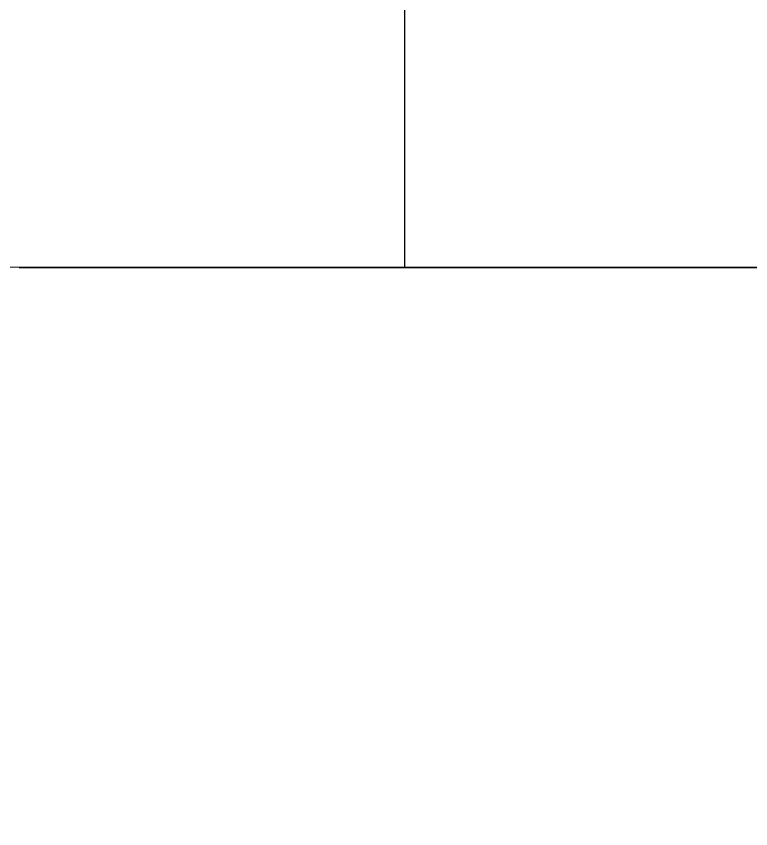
# Model space of a CAD drawing. Header units: inches. Extents: x 580771 to 691655, y 7719261 to 7829530.
# Drawn here: x 687593.96 to 687632.64, y 7727487.37 to 7727530.15 of the extents above; entities that cross this region are included whole.
import ezdxf

# ---------------------------------------------------------------- set-up
doc = ezdxf.new("R2010")
doc.units = ezdxf.units.IN
doc.header["$MEASUREMENT"] = 0
doc.layers.add('Moveis', color=1, linetype='Continuous', lineweight=9)
doc.layers.add('Parede Baixa', color=5, linetype='Continuous', lineweight=50)
doc.layers.add('Piso', color=55, linetype='Continuous')

# ---------------------------------------------------------------- blocks, each defined once
blk = doc.blocks.new('u')
at = {"layer": 'Moveis', "invisible_edges": 3}
for points in [[(12556.824, 3321.114), (12633.549, 3335.554), (12556.833, 3320.923)], [(12556.824, 3321.114), (12633.549, 3335.554), (12556.833, 3320.923)], [(12556.824, 3321.114), (12633.549, 3335.554), (12556.833, 3320.923)], [(12556.824, 3321.114), (12633.549, 3335.554), (12556.833, 3320.923)], [(12556.824, 3321.114), (12633.549, 3335.554), (12556.833, 3320.923)], [(12556.833, 3320.923), (12633.549, 3335.554), (12556.833, 3308.185)], [(12556.833, 3320.923), (12633.549, 3335.554), (12556.833, 3308.185)], [(12556.833, 3320.923), (12633.549, 3335.554), (12556.833, 3308.185)], [(12556.833, 3320.923), (12633.549, 3335.554), (12556.833, 3308.185)], [(12556.833, 3320.923), (12633.549, 3335.554), (12556.833, 3308.185)]]:
    blk.add_3dface(points, dxfattribs=at)

msp = doc.modelspace()

# ---------------------------------------------------------------- hatches: boundary and pattern name
at = {"layer": 'Piso'}
h = msp.add_hatch(dxfattribs=at)
h.set_pattern_fill('ANSI37', color=256, scale=13.333333, angle=-135)
h.set_pattern_definition([(270, (678301.07, 7879905.616), (42.333333, -4e-14), []), (360, (678301.07, 7879905.616), (4e-14, 42.333333), [])])
h.paths.add_polyline_path([(687729.078, 7727543.171), (687574.078, 7727543.171), (687574.489, 7727534.105), (687579.562, 7727534.105), (687579.562, 7727531.946), (687580.21, 7727531.534), (687580.708, 7727530.471), (687580.763, 7727513.377), (687580.278, 7727512.03), (687579.105, 7727511.368), (687578.646, 7727511.542), (687578.436, 7727512.246), (687578.72, 7727512.697), (687579.589, 7727513.671), (687579.562, 7727528.985), (687574.489, 7727528.985), (687574.078, 7727500.166), (687574.604, 7727500.166), (687574.604, 7727500.594), (687577.943, 7727500.594), (687578.197, 7727499.692), (687578.035, 7727498.418), (687580.573, 7727498.457), (687580.552, 7727496.092), (687583.116, 7727496.092), (687583.116, 7727516.935), (687641.275, 7727516.926), (687653.072, 7727508.822), (687653.587, 7727481.062), (687642.897, 7727469.685), (687583.116, 7727470.129), (687583.116, 7727490.972), (687580.552, 7727490.972), (687580.552, 7727488.729), (687577.996, 7727488.434), (687578.051, 7727487.257), (687577.711, 7727486.76), (687574.078, 7727486.898), (687574.078, 7727438.171), (687624.315, 7727438.171), (687623.895, 7727338.171), (687729.078, 7727338.171), (687729.078, 7727340.591), (687727.549, 7727340.591), (687727.549, 7727350.591), (687657.049, 7727350.591), (687657.049, 7727347.091), (687658.549, 7727347.091), (687659.483, 7727347.137), (687660.096, 7727346.631), (687659.481, 7727344.023), (687658.364, 7727342.308), (687657.271, 7727341.64), (687654.279, 7727341.631), (687652.473, 7727342.915), (687652.049, 7727344.091), (687652.049, 7727347), (687652.896, 7727347.509), (687654.549, 7727347.091), (687654.549, 7727350.591), (687650.549, 7727350.591), (687650.549, 7727353.591), (687654.549, 7727353.591), (687654.549, 7727357.091), (687653.049, 7727357.091), (687652.242, 7727357.091), (687651.69, 7727357.737), (687652.049, 7727360.091), (687653.536, 7727361.947), (687654.531, 7727362.249), (687657.571, 7727362.237), (687658.468, 7727361.569), (687659.705, 7727360.09), (687659.705, 7727357.383), (687658.511, 7727356.716), (687657.049, 7727357.091), (687657.049, 7727353.591), (687729.549, 7727353.591), (687729.549, 7727350.591), (687732.549, 7727350.591), (687732.549, 7727432.674), (687726.719, 7727432.674), (687726.719, 7727442.674), (687729.113, 7727442.674)])

# ---------------------------------------------------------------- linework, layer by layer
at = {"layer": 'Moveis'}
for p, q in [((687634.248, 7727516.935), (687583.116, 7727516.935)), ((687634.617, 7727516.908), (687594.112, 7727516.908))]:
    msp.add_line(p, q, dxfattribs=at)
for points, invisible_edges in [([(687583.116, 7727516.935), (687678.604, 7727558.31), (687634.248, 7727516.935)], 3), ([(687583.116, 7727516.935), (687678.604, 7727558.31), (687634.248, 7727516.935)], 3), ([(687583.116, 7727516.935), (687678.604, 7727558.31), (687634.248, 7727516.935)], 3), ([(687583.116, 7727516.935), (687678.604, 7727558.31), (687634.248, 7727516.935)], 3), ([(687583.116, 7727516.935), (687678.604, 7727558.31), (687634.248, 7727516.935)], 3), ([(687594.112, 7727516.908), (687583.116, 7727516.935), (687634.248, 7727516.935)], 13), ([(687593.654, 7727470.215), (687593.814, 7727516.685), (687634.617, 7727470.215)], 3), ([(687594.112, 7727516.908), (687634.248, 7727516.935), (687634.617, 7727516.908)], 1), ([(687634.617, 7727470.215), (687594.112, 7727516.908), (687634.617, 7727516.908)], 13)]:
    msp.add_3dface(points, dxfattribs=dict(at, invisible_edges=invisible_edges))

# ---------------------------------------------------------------- block references
at = {"layer": 'Parede Baixa', "xscale": 1.28, "yscale": 1.28, "zscale": 1.28, "rotation": 359.9999999999378}
msp.add_blockref('u', (671507.866, 7723279.171), dxfattribs=at)

doc.saveas('drawing.dxf')
